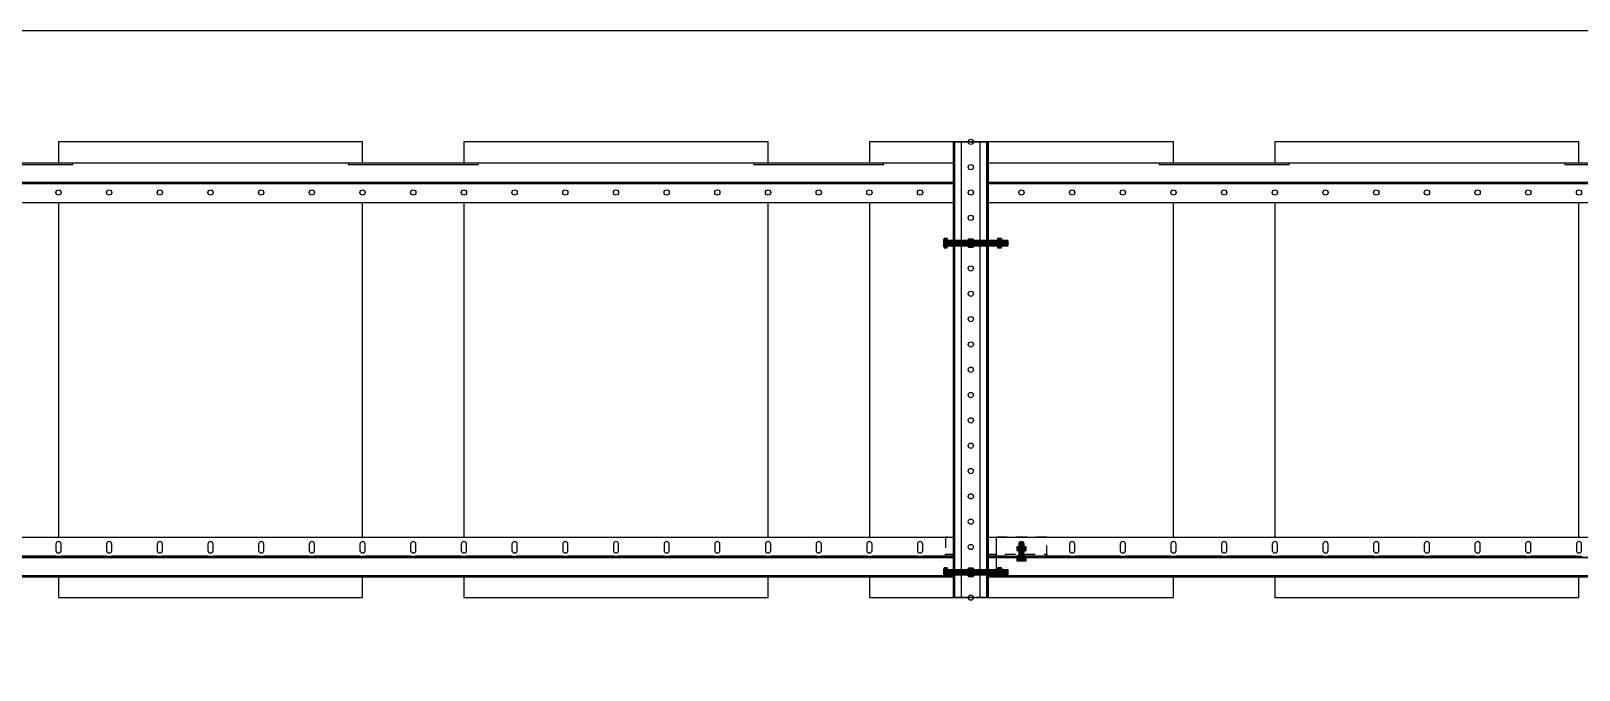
# Model space of a CAD drawing. Header units: millimetres. Extents: x -962357 to -591296, y -223672 to 59420.
# Drawn here: x -742957 to -741430, y -172090 to -171459 of the extents above; entities that cross this region are included whole.
import ezdxf

# ---------------------------------------------------------------- set-up
doc = ezdxf.new("R2010")
doc.units = ezdxf.units.MM
doc.linetypes.add('TA_HL_003.00000', pattern=[19.5, 10.65, -8.85])
for name, color, linetype in [('000 - H A T C H', 8, 'Continuous'), ('000 - WIPEOUT', 250, 'Continuous'), ('001 - ASCESSORIES', 251, 'Continuous'), ('A11_ALU.SOLID SHEET', 2, 'Continuous')]:
    doc.layers.add(name, color=color, linetype=linetype)
pattern_1 = [(110, (-0.5, 0), (-0.939693, -0.34202), []), (110, (-0.2012, 0.6409), (-0.939693, -0.34202), [1.25, -0.25, 0, -0.25])]

# ---------------------------------------------------------------- blocks, each defined once
blk = doc.blocks.new('*U4864')
at = {"color": 3}
for points in [[(-225, 6550), (225, 6550), (225, 6250), (-225, 6250)], [(-225, 6150), (225, 6150), (225, 5850), (-225, 5850)], [(-225, 5750), (225, 5750), (225, 5450), (-225, 5450)], [(-225, 5350), (225, 5350), (225, 5050), (-225, 5050)]]:
    blk.add_wipeout(points, dxfattribs=at).dxf.layer = '000 - WIPEOUT'
at = {"layer": 'A11_ALU.SOLID SHEET', "color": 0, "linetype": 'ByBlock'}
for points in [[(-225, 6250), (225, 6250), (225, 6550), (-225, 6550)], [(-225, 5850), (225, 5850), (225, 6150), (-225, 6150)], [(-225, 5450), (225, 5450), (225, 5750), (-225, 5750)], [(-225, 5050), (225, 5050), (225, 5350), (-225, 5350)]]:
    blk.add_lwpolyline(points, close=True, dxfattribs=at)
blk = doc.blocks.new('000 - ASSCESSORIES_FAMELINE_GALV.BRACKET_FITTING_Z-PROFILE_HR-02AA_TOP_VIEW')
blk.add_wipeout([(-1200, 39), (1200, 39), (1200, 0), (-1200, 0)]).dxf.layer = '000 - WIPEOUT'
at = {"layer": '001 - ASCESSORIES', "linetype": 'Continuous'}
for p, q in [((-1200, 39), (1200, 39)), ((-1200, 0), (1200, 0))]:
    blk.add_line(p, q, dxfattribs=at)
at = {"layer": '001 - ASCESSORIES', "color": 1, "linetype": 'ByBlock'}
for p, q in [((-1127.6, 20.2), (-1127.6, 19)), ((-1077.6, 20.2), (-1077.6, 19)), ((-1027.6, 20.2), (-1027.6, 19)), ((-977.6, 20.2), (-977.6, 19)), ((-927.6, 20.2), (-927.6, 19)), ((-877.6, 20.2), (-877.6, 19)), ((-827.6, 20.2), (-827.6, 19)), ((-777.6, 20.2), (-777.6, 19)), ((-727.6, 20.2), (-727.6, 19)), ((-677.6, 20.2), (-677.6, 19)), ((-627.6, 20.2), (-627.6, 19)), ((272.4, 20.2), (272.4, 19)), ((322.4, 20.2), (322.4, 19)), ((372.4, 20.2), (372.4, 19)), ((422.4, 20.2), (422.4, 19)), ((472.4, 20.2), (472.4, 19)), ((522.4, 20.2), (522.4, 19)), ((572.4, 20.2), (572.4, 19)), ((622.4, 20.2), (622.4, 19)), ((672.4, 20.2), (672.4, 19)), ((722.4, 20.2), (722.4, 19)), ((772.4, 20.2), (772.4, 19)), ((822.4, 20.2), (822.4, 19)), ((872.4, 20.2), (872.4, 19)), ((922.4, 20.2), (922.4, 19)), ((972.4, 20.2), (972.4, 19)), ((1022.4, 20.2), (1022.4, 19)), ((1072.4, 20.2), (1072.4, 19)), ((1122.4, 20.2), (1122.4, 19)), ((1172.4, 20.2), (1172.4, 19))]:
    blk.add_line(p, q, dxfattribs=at)
at = {"layer": '001 - ASCESSORIES', "color": 0, "linetype": 'ByBlock'}
blk.add_lwpolyline([(-1200, 39), (1200, 39), (1200, 19), (-1200, 19)], close=True, dxfattribs=at)
at = {"layer": '001 - ASCESSORIES'}
for points in [[(-1172.4, 26), (-1172.4, 32, 1), (-1177.6, 32), (-1177.6, 26, 1)], [(-1122.4, 26), (-1122.4, 32, 1), (-1127.6, 32), (-1127.6, 26, 1)], [(-1072.4, 26), (-1072.4, 32, 1), (-1077.6, 32), (-1077.6, 26, 1)], [(-1022.4, 26), (-1022.4, 32, 1), (-1027.6, 32), (-1027.6, 26, 1)], [(-972.4, 26), (-972.4, 32, 1), (-977.6, 32), (-977.6, 26, 1)], [(-922.4, 26), (-922.4, 32, 1), (-927.6, 32), (-927.6, 26, 1)], [(-872.4, 26), (-872.4, 32, 1), (-877.6, 32), (-877.6, 26, 1)], [(-822.4, 26), (-822.4, 32, 1), (-827.6, 32), (-827.6, 26, 1)], [(-772.4, 26), (-772.4, 32, 1), (-777.6, 32), (-777.6, 26, 1)], [(-722.4, 26), (-722.4, 32, 1), (-727.6, 32), (-727.6, 26, 1)], [(-672.4, 26), (-672.4, 32, 1), (-677.6, 32), (-677.6, 26, 1)], [(-622.4, 26), (-622.4, 32, 1), (-627.6, 32), (-627.6, 26, 1)], [(277.6, 26), (277.6, 32, 1), (272.4, 32), (272.4, 26, 1)], [(327.6, 26), (327.6, 32, 1), (322.4, 32), (322.4, 26, 1)], [(377.6, 26), (377.6, 32, 1), (372.4, 32), (372.4, 26, 1)], [(427.6, 26), (427.6, 32, 1), (422.4, 32), (422.4, 26, 1)], [(477.6, 26), (477.6, 32, 1), (472.4, 32), (472.4, 26, 1)], [(527.6, 26), (527.6, 32, 1), (522.4, 32), (522.4, 26, 1)], [(577.6, 26), (577.6, 32, 1), (572.4, 32), (572.4, 26, 1)], [(627.6, 26), (627.6, 32, 1), (622.4, 32), (622.4, 26, 1)], [(677.6, 26), (677.6, 32, 1), (672.4, 32), (672.4, 26, 1)], [(727.6, 26), (727.6, 32, 1), (722.4, 32), (722.4, 26, 1)], [(777.6, 26), (777.6, 32, 1), (772.4, 32), (772.4, 26, 1)], [(827.6, 26), (827.6, 32, 1), (822.4, 32), (822.4, 26, 1)], [(877.6, 26), (877.6, 32, 1), (872.4, 32), (872.4, 26, 1)], [(927.6, 26), (927.6, 32, 1), (922.4, 32), (922.4, 26, 1)], [(977.6, 26), (977.6, 32, 1), (972.4, 32), (972.4, 26, 1)], [(1027.6, 26), (1027.6, 32, 1), (1022.4, 32), (1022.4, 26, 1)], [(1077.6, 26), (1077.6, 32, 1), (1072.4, 32), (1072.4, 26, 1)], [(1127.6, 26), (1127.6, 32, 1), (1122.4, 32), (1122.4, 26, 1)], [(1177.6, 26), (1177.6, 32, 1), (1172.4, 32), (1172.4, 26, 1)]]:
    blk.add_lwpolyline(points, format="xyb", close=True, dxfattribs=at)
at = {"layer": '001 - ASCESSORIES', "color": 1, "linetype": 'ByBlock'}
for points in [[(-1200, 20.2), (-1177.6, 20.2), (-1177.6, 19), (-1200, 19)], [(-1177.6, 20.2), (-1172.4, 20.2), (-1172.4, 19), (-1177.6, 19)], [(-1127.6, 20.2), (-1172.4, 20.2), (-1172.4, 19), (-1127.6, 19)], [(-1127.6, 20.2), (-1122.4, 20.2), (-1122.4, 19), (-1127.6, 19)], [(-1077.6, 20.2), (-1122.4, 20.2), (-1122.4, 19), (-1077.6, 19)], [(-1077.6, 20.2), (-1072.4, 20.2), (-1072.4, 19), (-1077.6, 19)], [(-1027.6, 20.2), (-1072.4, 20.2), (-1072.4, 19), (-1027.6, 19)], [(-1027.6, 20.2), (-1022.4, 20.2), (-1022.4, 19), (-1027.6, 19)], [(-977.6, 20.2), (-1022.4, 20.2), (-1022.4, 19), (-977.6, 19)], [(-977.6, 20.2), (-972.4, 20.2), (-972.4, 19), (-977.6, 19)], [(-927.6, 20.2), (-972.4, 20.2), (-972.4, 19), (-927.6, 19)], [(-927.6, 20.2), (-922.4, 20.2), (-922.4, 19), (-927.6, 19)], [(-877.6, 20.2), (-922.4, 20.2), (-922.4, 19), (-877.6, 19)], [(-877.6, 20.2), (-872.4, 20.2), (-872.4, 19), (-877.6, 19)], [(-827.6, 20.2), (-872.4, 20.2), (-872.4, 19), (-827.6, 19)], [(-827.6, 20.2), (-822.4, 20.2), (-822.4, 19), (-827.6, 19)], [(-777.6, 20.2), (-822.4, 20.2), (-822.4, 19), (-777.6, 19)], [(-777.6, 20.2), (-772.4, 20.2), (-772.4, 19), (-777.6, 19)], [(-727.6, 20.2), (-772.4, 20.2), (-772.4, 19), (-727.6, 19)], [(-727.6, 20.2), (-722.4, 20.2), (-722.4, 19), (-727.6, 19)], [(-677.6, 20.2), (-722.4, 20.2), (-722.4, 19), (-677.6, 19)], [(-677.6, 20.2), (-672.4, 20.2), (-672.4, 19), (-677.6, 19)], [(-627.6, 20.2), (-672.4, 20.2), (-672.4, 19), (-627.6, 19)], [(-627.6, 20.2), (-622.4, 20.2), (-622.4, 19), (-627.6, 19)], [(272.4, 20.2), (227.6, 20.2), (227.6, 19), (272.4, 19)], [(272.4, 20.2), (277.6, 20.2), (277.6, 19), (272.4, 19)], [(322.4, 20.2), (277.6, 20.2), (277.6, 19), (322.4, 19)], [(322.4, 20.2), (327.6, 20.2), (327.6, 19), (322.4, 19)], [(372.4, 20.2), (327.6, 20.2), (327.6, 19), (372.4, 19)], [(372.4, 20.2), (377.6, 20.2), (377.6, 19), (372.4, 19)], [(422.4, 20.2), (377.6, 20.2), (377.6, 19), (422.4, 19)], [(422.4, 20.2), (427.6, 20.2), (427.6, 19), (422.4, 19)], [(472.4, 20.2), (427.6, 20.2), (427.6, 19), (472.4, 19)], [(472.4, 20.2), (477.6, 20.2), (477.6, 19), (472.4, 19)], [(522.4, 20.2), (477.6, 20.2), (477.6, 19), (522.4, 19)], [(522.4, 20.2), (527.6, 20.2), (527.6, 19), (522.4, 19)], [(572.4, 20.2), (527.6, 20.2), (527.6, 19), (572.4, 19)], [(572.4, 20.2), (577.6, 20.2), (577.6, 19), (572.4, 19)], [(622.4, 20.2), (577.6, 20.2), (577.6, 19), (622.4, 19)], [(622.4, 20.2), (627.6, 20.2), (627.6, 19), (622.4, 19)], [(672.4, 20.2), (627.6, 20.2), (627.6, 19), (672.4, 19)], [(672.4, 20.2), (677.6, 20.2), (677.6, 19), (672.4, 19)], [(722.4, 20.2), (677.6, 20.2), (677.6, 19), (722.4, 19)], [(722.4, 20.2), (727.6, 20.2), (727.6, 19), (722.4, 19)], [(772.4, 20.2), (727.6, 20.2), (727.6, 19), (772.4, 19)], [(772.4, 20.2), (777.6, 20.2), (777.6, 19), (772.4, 19)], [(822.4, 20.2), (777.6, 20.2), (777.6, 19), (822.4, 19)], [(822.4, 20.2), (827.6, 20.2), (827.6, 19), (822.4, 19)], [(872.4, 20.2), (827.6, 20.2), (827.6, 19), (872.4, 19)], [(872.4, 20.2), (877.6, 20.2), (877.6, 19), (872.4, 19)], [(922.4, 20.2), (877.6, 20.2), (877.6, 19), (922.4, 19)], [(922.4, 20.2), (927.6, 20.2), (927.6, 19), (922.4, 19)], [(972.4, 20.2), (927.6, 20.2), (927.6, 19), (972.4, 19)], [(972.4, 20.2), (977.6, 20.2), (977.6, 19), (972.4, 19)], [(1022.4, 20.2), (977.6, 20.2), (977.6, 19), (1022.4, 19)], [(1022.4, 20.2), (1027.6, 20.2), (1027.6, 19), (1022.4, 19)], [(1072.4, 20.2), (1027.6, 20.2), (1027.6, 19), (1072.4, 19)], [(1072.4, 20.2), (1077.6, 20.2), (1077.6, 19), (1072.4, 19)], [(1122.4, 20.2), (1077.6, 20.2), (1077.6, 19), (1122.4, 19)], [(1122.4, 20.2), (1127.6, 20.2), (1127.6, 19), (1122.4, 19)], [(1172.4, 20.2), (1127.6, 20.2), (1127.6, 19), (1172.4, 19)], [(1172.4, 20.2), (1177.6, 20.2), (1177.6, 19), (1172.4, 19)], [(1200, 20.2), (1177.6, 20.2), (1177.6, 19), (1200, 19)]]:
    blk.add_lwpolyline(points, close=True, dxfattribs=at)
at = {"layer": '001 - ASCESSORIES'}
blk.add_lwpolyline([(-1200, 19), (1200, 19), (1200, 0), (-1200, 0)], close=True, dxfattribs=at)
at = {"layer": '001 - ASCESSORIES', "color": 2}
blk.add_lwpolyline([(-1200, 1.2), (1200, 1.2), (1200, 0), (-1200, 0)], close=True, dxfattribs=at)
blk = doc.blocks.new('*U4662')
at = {"color": 1}
for p, q in [((-3.5, 4.5), (3.5, 4.5)), ((-3.5, 0), (3.5, 0))]:
    blk.add_line(p, q, dxfattribs=at)
at = {"color": 0}
for points in [[(-2.3, 4.2, 0.249893), (-4.6, 4.2), (-4.6, 0.3, 0.249893), (-2.3, 0.3)], [(2.3, 4.2, 0.062422), (0, 4.5, 0.062422), (-2.3, 4.2), (-2.3, 0.3, 0.061692), (0, 0, 0.061692), (2.3, 0.3)], [(4.6, 4.2, 0.249893), (2.3, 4.2), (2.3, 0.3, 0.249893), (4.6, 0.3)]]:
    blk.add_lwpolyline(points, format="xyb", close=True, dxfattribs=at)
blk = doc.blocks.new('*U4707')
at = {"layer": '000 - H A T C H'}
h = blk.add_hatch(color=250, dxfattribs=at)
h.dxf.hatch_style = 1
edge = h.paths.add_edge_path()
edge.add_line((0.3, 4.6), (4.2, 4.6))
edge.add_arc((2, 3.5), 2.45, 0, 28.0609, ccw=False)
edge.add_line((4.5, 3.5), (4.5, 0))
edge.add_arc((-4.9, 0), 9.36, -0.0239, 0.0239, ccw=False)
edge.add_line((4.5, 0), (4.5, 0))
edge.add_arc((-4.9, 0), 9.36, -0.0239, 0.0239, ccw=False)
edge.add_line((4.5, 0), (4.5, -3.5))
edge.add_arc((2, -3.5), 2.45, -28.0609, 0, ccw=False)
edge.add_line((4.2, -4.6), (0.3, -4.6))
edge.add_arc((2.5, -3.5), 2.45, 180, 208.0609, ccw=False)
edge.add_line((0, -3.5), (0, 3.5))
edge.add_arc((2.5, 3.5), 2.45, 151.9391, 180, ccw=False)
at = {"layer": '001 - ASCESSORIES', "color": 0, "rotation": 270}
blk.add_blockref('*U4662', (0, 0), dxfattribs=at)
blk = doc.blocks.new('*U4682')
at = {"color": 1}
for p, q in [((-3.5, 3.5), (3.5, 3.5)), ((-3.5, 0), (3.5, 0))]:
    blk.add_line(p, q, dxfattribs=at)
at = {"color": 0}
for points in [[(-2.3, 3.2, 0.249855), (-4.6, 3.2), (-4.6, 0.3, 0.249855), (-2.3, 0.3)], [(2.3, 3.2, 0.062432), (0, 3.5, 0.062432), (-2.3, 3.2), (-2.3, 0.3, 0.061701), (0, 0, 0.061701), (2.3, 0.3)], [(4.6, 3.2, 0.249855), (2.3, 3.2), (2.3, 0.3, 0.249855), (4.6, 0.3)]]:
    blk.add_lwpolyline(points, format="xyb", close=True, dxfattribs=at)
blk = doc.blocks.new('*U4688')
at = {"layer": '000 - H A T C H'}
h = blk.add_hatch(dxfattribs=at)
h.set_pattern_fill('ANSI35', color=8, scale=4, angle=65)
h.set_pattern_definition(pattern_1)
h.paths.add_polyline_path([(0, -2.5), (14.5, -2.5), (14.5, 2.5), (0, 2.5)])
at = {"color": 8}
blk.add_line((14.5, -2.5), (14.5, 2.5), dxfattribs=at)
at = {"color": 1}
blk.add_lwpolyline([(14.5, 2.5), (0, 2.5), (0, -2.5), (14.5, -2.5), (15, -2), (15, 2)], close=True, dxfattribs=at)
blk = doc.blocks.new('*U4699')
at = {"layer": '000 - H A T C H'}
h = blk.add_hatch(color=250, dxfattribs=at)
h.dxf.hatch_style = 1
edge = h.paths.add_edge_path()
edge.add_line((-0.3, -4.6), (-3.2, -4.6))
edge.add_arc((-1, -3.5), 2.45, 180, 208.0569, ccw=False)
edge.add_line((-3.5, -3.5), (-3.5, 0))
edge.add_arc((5.9, 0), 9.36, 179.9761, 180.0239, ccw=False)
edge.add_line((-3.5, 0), (-3.5, 0))
edge.add_arc((5.9, 0), 9.36, 179.9761, 180.0239, ccw=False)
edge.add_line((-3.5, 0), (-3.5, 3.5))
edge.add_arc((-1, 3.5), 2.45, 151.9431, 180, ccw=False)
edge.add_line((-3.2, 4.6), (-0.3, 4.6))
edge.add_arc((-2.5, 3.5), 2.45, 360, 388.0569, ccw=False)
edge.add_line((0, 3.5), (0, -3.5))
edge.add_arc((-2.5, -3.5), 2.45, 331.9431, 360, ccw=False)
blk.add_blockref('*U4688', (0, 0))
at = {"layer": '001 - ASCESSORIES', "rotation": 90}
blk.add_blockref('*U4682', (0, 0), dxfattribs=at)
blk = doc.blocks.new('000 - ASSCESSORIES_FAMELINE_GALV._SPICE-FOR_HR-02A_TOP_VIEW')
at = {"layer": '001 - ASCESSORIES', "color": 0, "linetype": 'ByBlock'}
blk.add_lwpolyline([(-50, 0), (50, 0), (50, 18.8), (-50, 18.8)], close=True, dxfattribs=at)
at = {"layer": '001 - ASCESSORIES', "linetype": 'ByBlock'}
blk.add_lwpolyline([(-50, 2), (50, 2), (50, 0), (-50, 0)], close=True, dxfattribs=at)
at = {"layer": '001 - ASCESSORIES', "color": 1}
for points in [[(-32.6, 2), (-17.4, 2), (-17.4, 0), (-32.6, 0)], [(22.4, 2), (27.6, 2), (27.6, 0), (22.4, 0)]]:
    blk.add_lwpolyline(points, close=True, dxfattribs=at)
blk = doc.blocks.new('*U4921')
at = {"layer": '001 - ASCESSORIES', "linetype": 'ByBlock', "rotation": 180}
blk.add_blockref('000 - ASSCESSORIES_FAMELINE_GALV.BRACKET_FITTING_Z-PROFILE_HR-02AA_TOP_VIEW', (4800, 39), dxfattribs=at)
blk.add_blockref('000 - ASSCESSORIES_FAMELINE_GALV.BRACKET_FITTING_Z-PROFILE_HR-02AA_TOP_VIEW', (7200, 39), dxfattribs=at)
at = {"layer": '001 - ASCESSORIES', "rotation": 270}
for name, p in [('*U4699', (5975, 20)), ('*U4707', (5975, 13.6))]:
    blk.add_blockref(name, p, dxfattribs=at)
at = {"layer": '001 - ASCESSORIES', "linetype": 'TA_HL_003.00000', "rotation": 180}
blk.add_blockref('000 - ASSCESSORIES_FAMELINE_GALV._SPICE-FOR_HR-02A_TOP_VIEW', (6000, 18.8), dxfattribs=at)
at = {"layer": '001 - ASCESSORIES', "rotation": 270}
for name, p in [('*U4699', (6025, 20)), ('*U4707', (6025, 13.6))]:
    blk.add_blockref(name, p, dxfattribs=at)
blk = doc.blocks.new('000 - ASSCESSORIES_FAMELINE_GALV.BRACKET_FITTING_Z-PROFILE_HR-02B_TOP_VIEW')
blk.add_wipeout([(-1200, 39), (1200, 39), (1200, 0), (-1200, 0)]).dxf.layer = '000 - WIPEOUT'
at = {"layer": '001 - ASCESSORIES', "linetype": 'ByBlock'}
blk.add_line((1200, 20.2), (-1200, 20.2), dxfattribs=at)
at = {"layer": '001 - ASCESSORIES'}
blk.add_line((1200, 19), (-1200, 19), dxfattribs=at)
at = {"layer": '001 - ASCESSORIES', "color": 0}
blk.add_lwpolyline([(-1200, 39), (-1200, 19), (1200, 19), (1200, 39)], close=True, dxfattribs=at)
at = {"layer": '001 - ASCESSORIES'}
blk.add_lwpolyline([(-1200, 19), (-1200, 0), (1200, 0), (1200, 19)], close=True, dxfattribs=at)
at = {"layer": '001 - ASCESSORIES', "color": 2}
for points in [[(-864.1, 1.2), (-864.1, 0), (-735.9, 0), (-735.9, 1.2)], [(-464.1, 1.2), (-464.1, 0), (-335.9, 0), (-335.9, 1.2)], [(-64.1, 1.2), (-64.1, 0), (64.1, 0), (64.1, 1.2)], [(335.9, 1.2), (335.9, 0), (464.1, 0), (464.1, 1.2)], [(735.9, 1.2), (735.9, 0), (864.1, 0), (864.1, 1.2)]]:
    blk.add_lwpolyline(points, close=True, dxfattribs=at)
at = {"layer": '001 - ASCESSORIES'}
for centre in [(-750, 29), (-700, 29), (-650, 29), (-600, 29), (-550, 29), (-500, 29), (-450, 29), (-400, 29), (-350, 29), (-300, 29), (-250, 29), (-200, 29), (-150, 29), (-100, 29), (-50, 29), (0, 29), (50, 29), (100, 29), (150, 29), (200, 29), (250, 29), (300, 29), (350, 29), (400, 29), (450, 29), (500, 29), (550, 29), (600, 29), (650, 29), (700, 29), (750, 29)]:
    blk.add_circle(centre, 2.6, dxfattribs=at)
blk = doc.blocks.new('*U4922')
at = {"layer": '001 - ASCESSORIES', "color": 0, "linetype": 'ByBlock'}
blk.add_blockref('000 - ASSCESSORIES_FAMELINE_GALV.BRACKET_FITTING_Z-PROFILE_HR-02B_TOP_VIEW', (6000, -39), dxfattribs=at)
blk = doc.blocks.new('*U4934')
at = {"color": 6}
blk.add_wipeout([(225, -17), (-225, -17), (-225, 17), (225, 17)], dxfattribs=at).dxf.layer = '000 - WIPEOUT'
at = {"layer": '001 - ASCESSORIES', "color": 0, "linetype": 'ByBlock'}
for p, q in [((225, 15.8), (-225, 15.8)), ((225, -15.8), (-225, -15.8))]:
    blk.add_line(p, q, dxfattribs=at)
at = {"layer": '001 - ASCESSORIES', "color": 1}
blk.add_lwpolyline([(225, 17), (225, -17), (-225, -17), (-225, 17)], close=True, dxfattribs=at)
at = {"layer": '001 - ASCESSORIES', "color": 0, "linetype": 'ByBlock'}
for points in [[(-225, 17), (-225, 9), (225, 9), (225, 17)], [(-225, -9), (-225, -17), (225, -17), (225, -9)]]:
    blk.add_lwpolyline(points, close=True, dxfattribs=at)
at = {"layer": '001 - ASCESSORIES', "color": 1, "linetype": 'Continuous'}
for centre in [(-225, 0), (-200, 0), (-175, 0), (-150, 0), (-125, 0), (-100, 0), (-75, 0), (-50, 0), (-25, 0), (0, 0), (25, 0), (50, 0), (75, 0), (100, 0), (125, 0), (150, 0), (175, 0), (200, 0), (225, 0)]:
    blk.add_circle(centre, 2.6, dxfattribs=at)
blk = doc.blocks.new('*U4663')
at = {"layer": '001 - ASCESSORIES', "color": 0}
blk.add_lwpolyline([(4.6, 0), (2.3, 4), (-2.3, 4), (-4.6, 0), (-2.3, -4), (2.3, -4)], close=True, dxfattribs=at)
at = {"layer": '001 - ASCESSORIES', "color": 8}
blk.add_circle((0, 0), 3.85, dxfattribs=at)
at = {"layer": '001 - ASCESSORIES', "color": 0}
blk.add_circle((0, 0), 2.6, dxfattribs=at)
blk = doc.blocks.new('*U4664')
at = {"layer": '000 - H A T C H'}
h = blk.add_hatch(color=250, dxfattribs=at)
h.dxf.hatch_style = 1
h.paths.add_polyline_path([(4, -2.3), (4, 2.3), (0, 4.6), (-4, 2.3), (-4, -2.3), (0, -4.6)])
h.paths.add_polyline_path([(0, -2.6, -1), (0, 2.6, -1)], flags=16)
at = {"layer": '001 - ASCESSORIES', "color": 0, "rotation": 270}
blk.add_blockref('*U4663', (0, 0), dxfattribs=at)
blk = doc.blocks.new('*U4696')
at = {"layer": '000 - H A T C H'}
h = blk.add_hatch(dxfattribs=at)
h.set_pattern_fill('ANSI35', color=8, scale=4, angle=65)
h.set_pattern_definition(pattern_1)
h.paths.add_polyline_path([(0, -2.5), (59.5, -2.5), (59.5, 2.5), (0, 2.5)])
at = {"color": 8}
blk.add_line((59.5, -2.5), (59.5, 2.5), dxfattribs=at)
at = {"color": 1}
blk.add_lwpolyline([(59.5, 2.5), (0, 2.5), (0, -2.5), (59.5, -2.5), (60, -2), (60, 2)], close=True, dxfattribs=at)
blk = doc.blocks.new('*U4748')
at = {"layer": '000 - H A T C H'}
h = blk.add_hatch(color=250, dxfattribs=at)
h.dxf.hatch_style = 1
edge = h.paths.add_edge_path()
edge.add_line((-0.3, -4.6), (-3.2, -4.6))
edge.add_arc((-1, -3.5), 2.45, 180, 208.0569, ccw=False)
edge.add_line((-3.5, -3.5), (-3.5, 0))
edge.add_arc((5.9, 0), 9.36, 179.9761, 180.0239, ccw=False)
edge.add_line((-3.5, 0), (-3.5, 0))
edge.add_arc((5.9, 0), 9.36, 179.9761, 180.0239, ccw=False)
edge.add_line((-3.5, 0), (-3.5, 3.5))
edge.add_arc((-1, 3.5), 2.45, 151.9431, 180, ccw=False)
edge.add_line((-3.2, 4.6), (-0.3, 4.6))
edge.add_arc((-2.5, 3.5), 2.45, 360, 388.0569, ccw=False)
edge.add_line((0, 3.5), (0, -3.5))
edge.add_arc((-2.5, -3.5), 2.45, 331.9431, 360, ccw=False)
blk.add_blockref('*U4696', (0, 0))
at = {"layer": '001 - ASCESSORIES', "rotation": 90}
blk.add_blockref('*U4682', (0, 0), dxfattribs=at)
blk = doc.blocks.new('*U4821')
at = {"layer": '001 - ASCESSORIES'}
blk.add_blockref('*U4748', (-23, 0), dxfattribs=at)
at = {"layer": '001 - ASCESSORIES', "color": 2}
for rotation in [90, 90, 270, 270]:
    blk.add_blockref('*U4664', (0, 0), dxfattribs=dict(at, rotation=rotation))
at = {"layer": '001 - ASCESSORIES', "color": 1}
blk.add_blockref('*U4707', (26.2, 0), dxfattribs=at)
blk = doc.blocks.new('*U4956')
blk.add_lwpolyline([(-1246.6, 550), (17930.3, 550), (17930.3, 4315), (-1246.6, 4315)], close=True)
at = {"layer": 'A11_ALU.SOLID SHEET', "color": 0, "linetype": 'ByBlock', "rotation": 90}
blk.add_blockref('*U4864', (8300, 3980.5), dxfattribs=at)
at = {"layer": '001 - ASCESSORIES', "linetype": 'ByBlock', "rotation": 180}
for name, p in [('*U4922', (8500, 4145.5)), ('*U4921', (8675, 3815.2))]:
    blk.add_blockref(name, p, dxfattribs=at)
at = {"layer": '001 - ASCESSORIES', "linetype": 'ByBlock', "rotation": 270}
blk.add_blockref('*U4934', (2650, 3980.5), dxfattribs=at)
at = {"layer": '001 - ASCESSORIES', "linetype": 'ByBlock'}
for p in [(2650, 4105.5), (2650, 3780.5)]:
    blk.add_blockref('*U4821', p, dxfattribs=at)
blk = doc.blocks.new('*U702')
at = {"color": 3}
for points in [[(-225, 6550), (225, 6550), (225, 6250), (-225, 6250)], [(-225, 6150), (225, 6150), (225, 5850), (-225, 5850)], [(-225, 5750), (225, 5750), (225, 5450), (-225, 5450)], [(-225, 5350), (225, 5350), (225, 5050), (-225, 5050)]]:
    blk.add_wipeout(points, dxfattribs=at).dxf.layer = '000 - WIPEOUT'
at = {"layer": 'A11_ALU.SOLID SHEET', "color": 0, "linetype": 'ByBlock'}
for points in [[(-225, 6250), (225, 6250), (225, 6550), (-225, 6550)], [(-225, 5850), (225, 5850), (225, 6150), (-225, 6150)], [(-225, 5450), (225, 5450), (225, 5750), (-225, 5750)], [(-225, 5050), (225, 5050), (225, 5350), (-225, 5350)]]:
    blk.add_lwpolyline(points, close=True, dxfattribs=at)
blk = doc.blocks.new('*U349')
at = {"color": 1}
for p, q in [((-3.5, 4.5), (3.5, 4.5)), ((-3.5, 0), (3.5, 0))]:
    blk.add_line(p, q, dxfattribs=at)
at = {"color": 0}
for points in [[(-2.3, 4.2, 0.249893), (-4.6, 4.2), (-4.6, 0.3, 0.249893), (-2.3, 0.3)], [(2.3, 4.2, 0.062422), (0, 4.5, 0.062422), (-2.3, 4.2), (-2.3, 0.3, 0.061692), (0, 0, 0.061692), (2.3, 0.3)], [(4.6, 4.2, 0.249893), (2.3, 4.2), (2.3, 0.3, 0.249893), (4.6, 0.3)]]:
    blk.add_lwpolyline(points, format="xyb", close=True, dxfattribs=at)
blk = doc.blocks.new('*U667')
at = {"layer": '000 - H A T C H'}
h = blk.add_hatch(color=250, dxfattribs=at)
h.dxf.hatch_style = 1
edge = h.paths.add_edge_path()
edge.add_line((0.3, 4.6), (4.2, 4.6))
edge.add_arc((2, 3.5), 2.45, 0, 28.0609, ccw=False)
edge.add_line((4.5, 3.5), (4.5, 0))
edge.add_arc((-4.9, 0), 9.36, -0.0239, 0.0239, ccw=False)
edge.add_line((4.5, 0), (4.5, 0))
edge.add_arc((-4.9, 0), 9.36, -0.0239, 0.0239, ccw=False)
edge.add_line((4.5, 0), (4.5, -3.5))
edge.add_arc((2, -3.5), 2.45, -28.0609, 0, ccw=False)
edge.add_line((4.2, -4.6), (0.3, -4.6))
edge.add_arc((2.5, -3.5), 2.45, 180, 208.0609, ccw=False)
edge.add_line((0, -3.5), (0, 3.5))
edge.add_arc((2.5, 3.5), 2.45, 151.9391, 180, ccw=False)
at = {"layer": '001 - ASCESSORIES', "color": 0, "rotation": 270}
blk.add_blockref('*U349', (0, 0), dxfattribs=at)
blk = doc.blocks.new('*U351')
at = {"color": 1}
for p, q in [((-3.5, 3.5), (3.5, 3.5)), ((-3.5, 0), (3.5, 0))]:
    blk.add_line(p, q, dxfattribs=at)
at = {"color": 0}
for points in [[(-2.3, 3.2, 0.249855), (-4.6, 3.2), (-4.6, 0.3, 0.249855), (-2.3, 0.3)], [(2.3, 3.2, 0.062432), (0, 3.5, 0.062432), (-2.3, 3.2), (-2.3, 0.3, 0.061701), (0, 0, 0.061701), (2.3, 0.3)], [(4.6, 3.2, 0.249855), (2.3, 3.2), (2.3, 0.3, 0.249855), (4.6, 0.3)]]:
    blk.add_lwpolyline(points, format="xyb", close=True, dxfattribs=at)
blk = doc.blocks.new('*U357')
at = {"layer": '000 - H A T C H'}
h = blk.add_hatch(dxfattribs=at)
h.set_pattern_fill('ANSI35', color=8, scale=4, angle=65)
h.set_pattern_definition(pattern_1)
h.paths.add_polyline_path([(0, -2.5), (14.5, -2.5), (14.5, 2.5), (0, 2.5)])
at = {"color": 8}
blk.add_line((14.5, -2.5), (14.5, 2.5), dxfattribs=at)
at = {"color": 1}
blk.add_lwpolyline([(14.5, 2.5), (0, 2.5), (0, -2.5), (14.5, -2.5), (15, -2), (15, 2)], close=True, dxfattribs=at)
blk = doc.blocks.new('*U666')
at = {"layer": '000 - H A T C H'}
h = blk.add_hatch(color=250, dxfattribs=at)
h.dxf.hatch_style = 1
edge = h.paths.add_edge_path()
edge.add_line((-0.3, -4.6), (-3.2, -4.6))
edge.add_arc((-1, -3.5), 2.45, 180, 208.0569, ccw=False)
edge.add_line((-3.5, -3.5), (-3.5, 0))
edge.add_arc((5.9, 0), 9.36, 179.9761, 180.0239, ccw=False)
edge.add_line((-3.5, 0), (-3.5, 0))
edge.add_arc((5.9, 0), 9.36, 179.9761, 180.0239, ccw=False)
edge.add_line((-3.5, 0), (-3.5, 3.5))
edge.add_arc((-1, 3.5), 2.45, 151.9431, 180, ccw=False)
edge.add_line((-3.2, 4.6), (-0.3, 4.6))
edge.add_arc((-2.5, 3.5), 2.45, 360, 388.0569, ccw=False)
edge.add_line((0, 3.5), (0, -3.5))
edge.add_arc((-2.5, -3.5), 2.45, 331.9431, 360, ccw=False)
blk.add_blockref('*U357', (0, 0))
at = {"layer": '001 - ASCESSORIES', "rotation": 90}
blk.add_blockref('*U351', (0, 0), dxfattribs=at)
blk = doc.blocks.new('*U535')
at = {"layer": '001 - ASCESSORIES', "linetype": 'ByBlock', "rotation": 180}
blk.add_blockref('000 - ASSCESSORIES_FAMELINE_GALV.BRACKET_FITTING_Z-PROFILE_HR-02AA_TOP_VIEW', (4800, 39), dxfattribs=at)
blk.add_blockref('000 - ASSCESSORIES_FAMELINE_GALV.BRACKET_FITTING_Z-PROFILE_HR-02AA_TOP_VIEW', (7200, 39), dxfattribs=at)
at = {"layer": '001 - ASCESSORIES', "rotation": 270}
for name, p in [('*U666', (5975, 20)), ('*U667', (5975, 13.6))]:
    blk.add_blockref(name, p, dxfattribs=at)
at = {"layer": '001 - ASCESSORIES', "linetype": 'TA_HL_003.00000', "rotation": 180}
blk.add_blockref('000 - ASSCESSORIES_FAMELINE_GALV._SPICE-FOR_HR-02A_TOP_VIEW', (6000, 18.8), dxfattribs=at)
at = {"layer": '001 - ASCESSORIES', "rotation": 270}
for name, p in [('*U666', (6025, 20)), ('*U667', (6025, 13.6))]:
    blk.add_blockref(name, p, dxfattribs=at)
blk = doc.blocks.new('*U536')
at = {"layer": '001 - ASCESSORIES', "color": 0, "linetype": 'ByBlock'}
blk.add_blockref('000 - ASSCESSORIES_FAMELINE_GALV.BRACKET_FITTING_Z-PROFILE_HR-02B_TOP_VIEW', (6000, -39), dxfattribs=at)
blk = doc.blocks.new('*U548')
at = {"color": 6}
blk.add_wipeout([(225, -17), (-225, -17), (-225, 17), (225, 17)], dxfattribs=at).dxf.layer = '000 - WIPEOUT'
at = {"layer": '001 - ASCESSORIES', "color": 0, "linetype": 'ByBlock'}
for p, q in [((225, 15.8), (-225, 15.8)), ((225, -15.8), (-225, -15.8))]:
    blk.add_line(p, q, dxfattribs=at)
at = {"layer": '001 - ASCESSORIES', "color": 1}
blk.add_lwpolyline([(225, 17), (225, -17), (-225, -17), (-225, 17)], close=True, dxfattribs=at)
at = {"layer": '001 - ASCESSORIES', "color": 0, "linetype": 'ByBlock'}
for points in [[(-225, 17), (-225, 9), (225, 9), (225, 17)], [(-225, -9), (-225, -17), (225, -17), (225, -9)]]:
    blk.add_lwpolyline(points, close=True, dxfattribs=at)
at = {"layer": '001 - ASCESSORIES', "color": 1, "linetype": 'Continuous'}
for centre in [(-225, 0), (-200, 0), (-175, 0), (-150, 0), (-125, 0), (-100, 0), (-75, 0), (-50, 0), (-25, 0), (0, 0), (25, 0), (50, 0), (75, 0), (100, 0), (125, 0), (150, 0), (175, 0), (200, 0), (225, 0)]:
    blk.add_circle(centre, 2.6, dxfattribs=at)
blk = doc.blocks.new('*U350')
at = {"layer": '001 - ASCESSORIES', "color": 0}
blk.add_lwpolyline([(4.6, 0), (2.3, 4), (-2.3, 4), (-4.6, 0), (-2.3, -4), (2.3, -4)], close=True, dxfattribs=at)
at = {"layer": '001 - ASCESSORIES', "color": 8}
blk.add_circle((0, 0), 3.85, dxfattribs=at)
at = {"layer": '001 - ASCESSORIES', "color": 0}
blk.add_circle((0, 0), 2.6, dxfattribs=at)
blk = doc.blocks.new('*U671')
at = {"layer": '000 - H A T C H'}
h = blk.add_hatch(color=250, dxfattribs=at)
h.dxf.hatch_style = 1
h.paths.add_polyline_path([(4, -2.3), (4, 2.3), (0, 4.6), (-4, 2.3), (-4, -2.3), (0, -4.6)])
h.paths.add_polyline_path([(0, -2.6, -1), (0, 2.6, -1)], flags=16)
at = {"layer": '001 - ASCESSORIES', "color": 0, "rotation": 270}
blk.add_blockref('*U350', (0, 0), dxfattribs=at)
blk = doc.blocks.new('*U365')
at = {"layer": '000 - H A T C H'}
h = blk.add_hatch(dxfattribs=at)
h.set_pattern_fill('ANSI35', color=8, scale=4, angle=65)
h.set_pattern_definition(pattern_1)
h.paths.add_polyline_path([(0, -2.5), (59.5, -2.5), (59.5, 2.5), (0, 2.5)])
at = {"color": 8}
blk.add_line((59.5, -2.5), (59.5, 2.5), dxfattribs=at)
at = {"color": 1}
blk.add_lwpolyline([(59.5, 2.5), (0, 2.5), (0, -2.5), (59.5, -2.5), (60, -2), (60, 2)], close=True, dxfattribs=at)
blk = doc.blocks.new('*U583')
at = {"layer": '000 - H A T C H'}
h = blk.add_hatch(color=250, dxfattribs=at)
h.dxf.hatch_style = 1
edge = h.paths.add_edge_path()
edge.add_line((-0.3, -4.6), (-3.2, -4.6))
edge.add_arc((-1, -3.5), 2.45, 180, 208.0569, ccw=False)
edge.add_line((-3.5, -3.5), (-3.5, 0))
edge.add_arc((5.9, 0), 9.36, 179.9761, 180.0239, ccw=False)
edge.add_line((-3.5, 0), (-3.5, 0))
edge.add_arc((5.9, 0), 9.36, 179.9761, 180.0239, ccw=False)
edge.add_line((-3.5, 0), (-3.5, 3.5))
edge.add_arc((-1, 3.5), 2.45, 151.9431, 180, ccw=False)
edge.add_line((-3.2, 4.6), (-0.3, 4.6))
edge.add_arc((-2.5, 3.5), 2.45, 360, 388.0569, ccw=False)
edge.add_line((0, 3.5), (0, -3.5))
edge.add_arc((-2.5, -3.5), 2.45, 331.9431, 360, ccw=False)
blk.add_blockref('*U365', (0, 0))
at = {"layer": '001 - ASCESSORIES', "rotation": 90}
blk.add_blockref('*U351', (0, 0), dxfattribs=at)
blk = doc.blocks.new('*U686')
at = {"layer": '001 - ASCESSORIES'}
blk.add_blockref('*U583', (-23, 0), dxfattribs=at)
at = {"layer": '001 - ASCESSORIES', "color": 2}
for rotation in [90, 90, 270, 270]:
    blk.add_blockref('*U671', (0, 0), dxfattribs=dict(at, rotation=rotation))
at = {"layer": '001 - ASCESSORIES', "color": 1}
blk.add_blockref('*U667', (26.2, 0), dxfattribs=at)

msp = doc.modelspace()

# ---------------------------------------------------------------- block references
msp.add_blockref('*U4956', (-744680, -175774.4))

# ---------------------------------------------------------------- next in the draw order: linework, layer by layer
msp.add_lwpolyline([(-745926.6, -175224.4), (-726749.7, -175224.4), (-726749.7, -171459.4), (-745926.6, -171459.4)], close=True)

# ---------------------------------------------------------------- next in the draw order: block references
at = {"layer": 'A11_ALU.SOLID SHEET', "color": 0, "linetype": 'ByBlock', "rotation": 90}
msp.add_blockref('*U702', (-736380, -171793.9), dxfattribs=at)

# ---------------------------------------------------------------- next in the draw order: block references
at = {"layer": '001 - ASCESSORIES', "linetype": 'ByBlock', "rotation": 180}
for name, p in [('*U536', (-736180, -171628.9)), ('*U535', (-736005, -171959.2))]:
    msp.add_blockref(name, p, dxfattribs=at)

# ---------------------------------------------------------------- next in the draw order: block references
at = {"layer": '001 - ASCESSORIES', "linetype": 'ByBlock', "rotation": 270}
msp.add_blockref('*U548', (-742030, -171793.9), dxfattribs=at)

# ---------------------------------------------------------------- next in the draw order: block references
at = {"layer": '001 - ASCESSORIES', "linetype": 'ByBlock'}
for p in [(-742030, -171668.9), (-742030, -171993.9)]:
    msp.add_blockref('*U686', p, dxfattribs=at)

doc.saveas('drawing.dxf')
